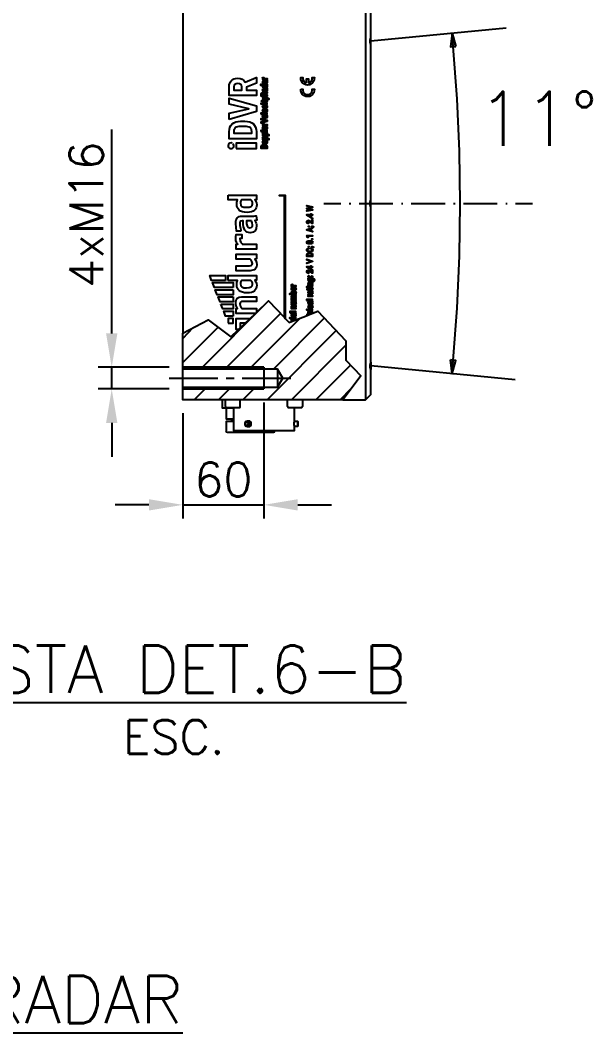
# Model space of a CAD drawing. Header units: millimetres. Extents: x 0 to 8410, y 0 to 5940.
# Drawn here: x 5640 to 6062, y 3957 to 4704 of the extents above; entities that cross this region are included whole.
import ezdxf
from ezdxf.enums import TextEntityAlignment as Align

# ---------------------------------------------------------------- set-up
doc = ezdxf.new("R2010")
doc.units = ezdxf.units.MM
doc.header["$LTSCALE"] = 5
doc.header["$PDMODE"] = 35
doc.header["$PDSIZE"] = 10
for name, color, linetype in [('DP_TUBOS', 7, 'Continuous'), ('EL2', 7, 'Continuous'), ('EL3', 3, 'Continuous'), ('ER140', 4, 'Continuous'), ('ER80', 3, 'Continuous'), ('GSB', 7, 'Continuous')]:
    doc.layers.add(name, color=color, linetype=linetype)
doc.styles.add('R100', font='simplex.shx', dxfattribs={"height": 2.5})
doc.styles.add('R140', font='simplex.shx', dxfattribs={"height": 3.5})
doc.styles.add('R80', font='simplex.shx', dxfattribs={"height": 2})
doc.styles.add('ROMANS', font='ROMANS.SHX')
doc.dimstyles.new('SEG-S-01', dxfattribs={"dimscale": 10, "dimtxt": 2.5, "dimasz": 2.5, "dimexe": 1, "dimexo": 1, "dimtad": 1, "dimdec": 0, "dimtxsty": 'ROMANS', "dimcen": 2.5, "dimclrd": 7, "dimclre": 7, "dimclrt": 3, "dimadec": 0, "dimazin": 0, "dimtfac": 1, "dimtdec": 0, "dimtmove": 0, "dimatfit": 3, "dimfxl": 1.25, "dimarcsym": 0})

# ---------------------------------------------------------------- blocks, each defined once
blk = doc.blocks.new('*D85')
at = {"layer": 'Defpoints', "color": 0, "transparency": 16777216}
for p in [(5820.12, 4432.04), (5760.19, 4424.08), (5820.12, 4346.46)]:
    blk.add_point(p, dxfattribs=at)
at = {"layer": 'DP_TUBOS', "color": 7, "lineweight": -2, "transparency": 16777216}
for p, q in [((5820.12, 4422.04), (5820.12, 4336.46)), ((5760.19, 4414.08), (5760.19, 4336.46)), ((5735.19, 4346.46), (5710.19, 4346.46)), ((5760.19, 4346.46), (5820.12, 4346.46)), ((5845.12, 4346.46), (5870.12, 4346.46))]:
    blk.add_line(p, q, dxfattribs=at)
at = {"layer": 'DP_TUBOS', "color": 7, "transparency": 16777216}
for points in [[(5735.19, 4350.63), (5735.19, 4342.29), (5760.19, 4346.46)], [(5845.12, 4350.63), (5845.12, 4342.29), (5820.12, 4346.46)]]:
    blk.add_solid(points, dxfattribs=at)
at = {"layer": 'DP_TUBOS', "color": 3, "transparency": 16777216, "insert": (5790.16, 4365.21), "char_height": 25, "attachment_point": 5, "style": 'ROMANS'}
blk.add_mtext('60', dxfattribs=at)
blk = doc.blocks.new('*D90')
at = {"layer": 'Defpoints', "color": 0, "transparency": 16777216}
for p in [(5707.72, 4448.04), (5760.19, 4448.04), (5760.19, 4432.04)]:
    blk.add_point(p, dxfattribs=at)
at = {"layer": 'DP_TUBOS', "color": 7, "lineweight": -2, "transparency": 16777216}
for p, q in [((5707.72, 4473.04), (5707.72, 4623.63)), ((5750.19, 4448.04), (5697.72, 4448.04)), ((5707.72, 4432.04), (5707.72, 4448.04)), ((5750.19, 4432.04), (5697.72, 4432.04)), ((5707.72, 4407.04), (5707.72, 4382.04))]:
    blk.add_line(p, q, dxfattribs=at)
at = {"layer": 'DP_TUBOS', "color": 7, "transparency": 16777216}
for points in [[(5703.55, 4473.04), (5711.89, 4473.04), (5707.72, 4448.04)], [(5703.55, 4407.04), (5711.89, 4407.04), (5707.72, 4432.04)]]:
    blk.add_solid(points, dxfattribs=at)
at = {"layer": 'DP_TUBOS', "color": 3, "transparency": 16777216, "insert": (5688.97, 4560.83), "char_height": 25, "attachment_point": 5, "rotation": 90, "style": 'ROMANS'}
blk.add_mtext('4xM16', dxfattribs=at)
blk = doc.blocks.new('CORTE')
at = {"layer": 'GSB', "color": 4, "style": 'R140'}
blk.add_attdef('%%UCORTE', text='', height=3.5, dxfattribs=at).set_placement((-0.253, 2.38), align=Align.MIDDLE_CENTER)
at = {"layer": 'GSB', "color": 3, "style": 'R100'}
blk.add_attdef('ESC.', text='', height=2.5, dxfattribs=at).set_placement((-0.253, -2.62), align=Align.MIDDLE_CENTER)

msp = doc.modelspace()

# ---------------------------------------------------------------- linework, layer by layer
at = {"layer": 'EL2'}
for points in [[(6005.61, 4438.81), (5899.02, 4449.05), (5899.02, 4689.05), (5999, 4698.7)], [(5959.05, 4443.3), (5959.98, 4453.2), (5962.77, 4491.8), (5964.55, 4530.41), (5965.05, 4569.09), (5964.55, 4607.69), (5962.77, 4646.3), (5959.98, 4684.9), (5959.05, 4694.8)], [(5835.28, 4484.78), (5835.28, 4574.76), (5831.64, 4574.76), (5831.64, 4575.27), (5835.87, 4575.27), (5835.87, 4484.18)], [(5864.49, 4569.09), (5876.93, 4569.09)], [(5883.19, 4569.09), (5884.21, 4569.09)], [(5890.47, 4569.09), (5915.45, 4569.09)], [(5899.11, 4566.38), (5898.68, 4568.16), (5898.68, 4569.94), (5899.11, 4571.72)], [(5921.71, 4569.09), (5922.73, 4569.09)], [(5928.99, 4569.09), (5953.96, 4569.09)], [(5960.15, 4569.09), (5961.25, 4569.09)], [(5967.43, 4569.09), (5992.4, 4569.09)], [(5998.66, 4569.09), (5999.68, 4569.09)], [(6005.94, 4569.09), (6018.39, 4569.09)], [(5813.86, 4487.82), (5799.55, 4487.82), (5799.55, 4491.38), (5800.57, 4491.46), (5799.64, 4493.5), (5799.3, 4495.44), (5799.38, 4496.54), (5799.55, 4497.47), (5799.98, 4498.32), (5800.48, 4499), (5801.92, 4499.93), (5803.78, 4500.18), (5814.54, 4500.18), (5814.54, 4496.54), (5804.46, 4496.54), (5803.53, 4496.54), (5802.94, 4496.2), (5802.51, 4495.7), (5802.35, 4494.85), (5802.51, 4493.92), (5802.94, 4492.99), (5803.36, 4492.06), (5803.78, 4491.46), (5814.54, 4491.46), (5814.54, 4488.5)], [(5852.12, 4486.38), (5852.12, 4487.23), (5852.89, 4487.23), (5852.89, 4487.65), (5853.56, 4487.65), (5853.56, 4487.23), (5854.24, 4487.23)], [(5801.42, 4476.06), (5799.55, 4476.06), (5799.55, 4484.1), (5809.96, 4484.1)], [(5806.16, 4480.54), (5802.51, 4480.54), (5802.51, 4477.07)], [(5840.53, 4481.98), (5840.53, 4482.74), (5840.86, 4482.74), (5840.61, 4483), (5840.44, 4483.34), (5840.44, 4483.42), (5840.53, 4483.51), (5841.37, 4483.51), (5841.29, 4483.34), (5841.29, 4483.25), (5841.37, 4482.91), (5841.63, 4482.74), (5842.56, 4482.74)]]:
    msp.add_lwpolyline(points, dxfattribs=at)
for points in [[(5961.92, 4685.07), (5959.05, 4694.8), (5957.94, 4684.64)], [(5961.92, 4685.07), (5959.05, 4694.8), (5957.94, 4684.64)], [(5961.92, 4685.07), (5959.05, 4694.8)], [(5814.37, 4662.21), (5814.54, 4662.21), (5814.54, 4657.81), (5807.17, 4654.85), (5807.17, 4652.81), (5814.54, 4652.81), (5814.54, 4648.75), (5794.47, 4648.75), (5794.47, 4655.27), (5794.56, 4656.62), (5794.9, 4657.89), (5795.4, 4659), (5796.08, 4659.93), (5796.93, 4660.6), (5797.94, 4661.11), (5799.13, 4661.45), (5800.57, 4661.62), (5802.51, 4661.37), (5804.04, 4660.77), (5805.22, 4659.93), (5806.16, 4658.66)], [(5819.28, 4661.37), (5819.62, 4661.37), (5819.28, 4661.62), (5819.19, 4661.87), (5819.19, 4662.04), (5819.28, 4662.13), (5820.04, 4662.13), (5820.04, 4661.96), (5820.04, 4661.87), (5820.12, 4661.53), (5820.38, 4661.37), (5822.49, 4661.37), (5822.49, 4660.52), (5819.28, 4660.52)], [(5821.99, 4657.64), (5821.56, 4657.56), (5821.14, 4657.64), (5820.8, 4657.89), (5820.55, 4658.32), (5820.55, 4658.83), (5820.55, 4659.08), (5820.29, 4659.08), (5819.96, 4659), (5819.87, 4658.74), (5819.96, 4658.57), (5820.21, 4658.49), (5820.21, 4657.64), (5819.87, 4657.73), (5819.53, 4657.98), (5819.28, 4658.32), (5819.19, 4658.83), (5819.28, 4659.25), (5819.45, 4659.59), (5819.79, 4659.84), (5820.29, 4659.93), (5821.9, 4659.93), (5822.16, 4659.93), (5822.32, 4660.01), (5822.41, 4660.09), (5822.49, 4660.09), (5822.49, 4659.25), (5822.32, 4659.17), (5822.24, 4659.17), (5822.41, 4658.91), (5822.58, 4658.49), (5822.49, 4658.15), (5822.24, 4657.81)], [(5821.65, 4659.08), (5821.05, 4659.08), (5821.05, 4658.91), (5821.05, 4658.66), (5821.14, 4658.49), (5821.31, 4658.49), (5821.56, 4658.4), (5821.82, 4658.49), (5821.9, 4658.74), (5821.82, 4658.91)], [(5851.62, 4658.06), (5851.62, 4661.03), (5853.14, 4661.03), (5853.14, 4658.06), (5854.32, 4658.66), (5855.26, 4659.5), (5855.76, 4660.69), (5855.85, 4662.04), (5857.37, 4662.04), (5857.29, 4660.6), (5856.87, 4659.33), (5856.1, 4658.15), (5855, 4657.3), (5853.73, 4656.71), (5852.38, 4656.54), (5851.02, 4656.71), (5849.67, 4657.3), (5848.65, 4658.15), (5847.89, 4659.33), (5847.38, 4660.6), (5847.38, 4662.04), (5848.91, 4662.04), (5848.91, 4660.69), (5849.5, 4659.5), (5850.34, 4658.66)], [(5797.86, 4655.27), (5797.86, 4652.81), (5803.87, 4652.81), (5803.87, 4655.1), (5803.62, 4656.2), (5803.02, 4656.96), (5802.09, 4657.39), (5800.91, 4657.56), (5799.64, 4657.39), (5798.71, 4656.96), (5798.11, 4656.29)], [(5822.49, 4656.29), (5822.16, 4656.2), (5822.41, 4655.95), (5822.58, 4655.61), (5822.41, 4655.1), (5822.16, 4654.76), (5821.65, 4654.59), (5820.97, 4654.51), (5820.8, 4654.51), (5820.12, 4654.59), (5819.62, 4654.76), (5819.28, 4655.19), (5819.19, 4655.61), (5819.28, 4655.95), (5819.53, 4656.2), (5817.92, 4656.2), (5817.92, 4657.05), (5822.49, 4657.05)], [(5822.49, 4651.38), (5822.49, 4650.44), (5820.88, 4649.77), (5820.88, 4649.34), (5822.49, 4649.34), (5822.49, 4648.41), (5818.18, 4648.41), (5818.18, 4649.85), (5818.26, 4650.44), (5818.52, 4650.87), (5818.85, 4651.12), (5819.45, 4651.21), (5819.87, 4651.21), (5820.21, 4651.04), (5820.46, 4650.87), (5820.63, 4650.61), (5822.41, 4651.38)], [(5822.24, 4651.97), (5821.99, 4651.72), (5821.56, 4651.72), (5821.14, 4651.8), (5820.8, 4651.97), (5820.55, 4652.39), (5820.55, 4652.98), (5820.55, 4653.15), (5820.29, 4653.15), (5819.96, 4653.15), (5819.87, 4652.9), (5819.96, 4652.64), (5820.21, 4652.64), (5820.21, 4651.72), (5819.87, 4651.88), (5819.53, 4652.05), (5819.28, 4652.39), (5819.19, 4652.9), (5819.28, 4653.41), (5819.45, 4653.75), (5819.79, 4654), (5820.29, 4654.08), (5821.9, 4654.08), (5822.16, 4654.08), (5822.32, 4654.08), (5822.41, 4654.17), (5822.49, 4654.17), (5822.49, 4653.32), (5822.32, 4653.32), (5822.24, 4653.24), (5822.41, 4652.98), (5822.58, 4652.64), (5822.49, 4652.22)], [(5820.8, 4655.36), (5820.97, 4655.36), (5821.39, 4655.44), (5821.65, 4655.44), (5821.82, 4655.61), (5821.82, 4655.86), (5821.82, 4656.03), (5821.65, 4656.2), (5820.12, 4656.2), (5819.96, 4656.03), (5819.87, 4655.86), (5819.96, 4655.61), (5820.12, 4655.44), (5820.38, 4655.44)], [(5821.82, 4653.07), (5821.65, 4653.15), (5821.05, 4653.15), (5821.05, 4652.98), (5821.05, 4652.81), (5821.14, 4652.64), (5821.31, 4652.56), (5821.56, 4652.56), (5821.82, 4652.64), (5821.9, 4652.81)], [(5847.38, 4653.49), (5848.91, 4653.49), (5848.91, 4652.47), (5849.16, 4651.55), (5849.67, 4650.7), (5850.43, 4650.02), (5851.36, 4649.6), (5852.38, 4649.51), (5853.31, 4649.6), (5854.24, 4650.02), (5855, 4650.7), (5855.51, 4651.55), (5855.85, 4652.47), (5855.85, 4653.49), (5857.37, 4653.49), (5857.29, 4652.14), (5856.87, 4650.78), (5856.1, 4649.6), (5855, 4648.75), (5853.73, 4648.16), (5852.38, 4647.99), (5851.02, 4648.16), (5849.67, 4648.75), (5848.65, 4649.6), (5847.89, 4650.78), (5847.38, 4652.14)], [(5794.47, 4631.14), (5794.47, 4635.63), (5809.04, 4639.02), (5794.47, 4642.32), (5794.47, 4646.89), (5814.54, 4641.13), (5814.54, 4636.9)], [(5819.87, 4643.93), (5819.87, 4643.59), (5819.28, 4643.59), (5819.28, 4643.93), (5818.52, 4643.93), (5818.43, 4644.77), (5819.28, 4644.77), (5819.28, 4645.28), (5819.87, 4645.28), (5819.87, 4644.77), (5821.48, 4644.77), (5821.65, 4644.86), (5821.73, 4644.86), (5821.82, 4644.94), (5821.82, 4645.03), (5821.82, 4645.19), (5821.82, 4645.28), (5822.49, 4645.28), (5822.49, 4645.03), (5822.58, 4644.77), (5822.49, 4644.44), (5822.32, 4644.18), (5821.99, 4644.01), (5821.56, 4643.93)], [(5819.02, 4650.28), (5818.94, 4650.11), (5818.85, 4649.85), (5818.85, 4649.34), (5820.21, 4649.34), (5820.21, 4649.85), (5819.96, 4650.19), (5819.53, 4650.36), (5819.28, 4650.28)], [(5823, 4646.13), (5822.92, 4646.21), (5822.75, 4646.3), (5822.49, 4646.38), (5819.28, 4645.45), (5819.28, 4646.3), (5821.05, 4646.72), (5819.28, 4647.14), (5819.28, 4648.08), (5822.92, 4646.97), (5823.26, 4646.89), (5823.51, 4646.72), (5823.68, 4646.47), (5823.76, 4646.04), (5823.76, 4645.87), (5823.76, 4645.79), (5823.68, 4645.79), (5823.09, 4645.79), (5823.09, 4645.87), (5823, 4646.04)], [(5818.6, 4643.16), (5818.77, 4643.08), (5818.85, 4642.91), (5818.85, 4642.74), (5818.85, 4642.57), (5818.77, 4642.4), (5818.6, 4642.32), (5818.43, 4642.32), (5818.26, 4642.32), (5818.09, 4642.4), (5818.01, 4642.57), (5818.01, 4642.74), (5818.01, 4642.91), (5818.09, 4643.08), (5818.26, 4643.16), (5818.43, 4643.25)], [(5819.28, 4641.13), (5819.53, 4641.47), (5819.96, 4641.72), (5820.46, 4641.81), (5820.46, 4641.05), (5820.04, 4640.88), (5819.87, 4640.63), (5819.96, 4640.46), (5820.12, 4640.29), (5820.38, 4640.2), (5820.72, 4640.2), (5820.97, 4640.2), (5821.39, 4640.2), (5821.65, 4640.29), (5821.82, 4640.46), (5821.82, 4640.63), (5821.73, 4640.88), (5821.39, 4641.05), (5821.39, 4641.81), (5821.82, 4641.72), (5822.24, 4641.47), (5822.49, 4641.13), (5822.58, 4640.63), (5822.41, 4640.12), (5822.16, 4639.69), (5821.65, 4639.44), (5820.97, 4639.36), (5820.72, 4639.36), (5820.12, 4639.44), (5819.62, 4639.69), (5819.28, 4640.12), (5819.19, 4640.63)], [(5821.65, 4638.85), (5822.16, 4638.59), (5822.41, 4638.17), (5822.58, 4637.66), (5822.41, 4637.15), (5822.16, 4636.73), (5821.65, 4636.48), (5820.97, 4636.39), (5820.8, 4636.39), (5820.12, 4636.48), (5819.62, 4636.73), (5819.28, 4637.15), (5819.19, 4637.66), (5819.28, 4638.17), (5819.62, 4638.59), (5820.12, 4638.85), (5820.8, 4638.93), (5820.97, 4638.93)], [(5819.28, 4642.32), (5822.49, 4642.32), (5822.49, 4643.16), (5819.28, 4643.16)], [(5820.8, 4637.15), (5820.97, 4637.15), (5821.65, 4637.32), (5821.82, 4637.66), (5821.65, 4638), (5820.97, 4638.08), (5820.8, 4638.08), (5820.12, 4638), (5819.87, 4637.66), (5820.12, 4637.32)], [(5813.94, 4625.3), (5814.37, 4623.78), (5814.54, 4622.09), (5814.54, 4616.84), (5794.47, 4616.84), (5794.47, 4622.17), (5794.64, 4623.78), (5795.07, 4625.3), (5795.74, 4626.57), (5796.67, 4627.76), (5797.94, 4628.6), (5799.38, 4629.28), (5801.08, 4629.7), (5802.94, 4629.87), (5806.07, 4629.87), (5808.02, 4629.7), (5809.63, 4629.28), (5811.15, 4628.69), (5812.34, 4627.76), (5813.27, 4626.57)], [(5817.92, 4634.95), (5822.49, 4634.95), (5822.49, 4635.8), (5817.92, 4635.8)], [(5822.49, 4629.62), (5818.18, 4628.35), (5818.18, 4629.37), (5821.31, 4630.04), (5818.18, 4630.81), (5818.18, 4631.74), (5822.49, 4630.55)], [(5822.24, 4634.28), (5822.41, 4634.02), (5822.49, 4633.68), (5822.58, 4633.34), (5822.41, 4632.75), (5822.16, 4632.24), (5821.65, 4631.99), (5821.05, 4631.9), (5820.8, 4631.9), (5820.12, 4631.99), (5819.62, 4632.24), (5819.28, 4632.67), (5819.19, 4633.18), (5819.28, 4633.77), (5819.62, 4634.11), (5820.12, 4634.36), (5820.8, 4634.44), (5821.14, 4634.44), (5821.14, 4632.75), (5821.48, 4632.84), (5821.65, 4632.92), (5821.82, 4633.09), (5821.82, 4633.34), (5821.73, 4633.77), (5821.56, 4634.11), (5822.07, 4634.36)], [(5820.46, 4633.6), (5820.04, 4633.51), (5819.87, 4633.18), (5820.04, 4632.92), (5820.55, 4632.75), (5820.55, 4633.6)], [(5806.07, 4625.81), (5802.94, 4625.81), (5801.67, 4625.81), (5800.57, 4625.64), (5799.72, 4625.39), (5799.04, 4625.05), (5798.54, 4624.54), (5798.11, 4623.86), (5797.94, 4623.1), (5797.86, 4622.17), (5797.86, 4620.9), (5811.15, 4620.9), (5811.15, 4622.09), (5811.07, 4623.1), (5810.9, 4623.86), (5810.56, 4624.54), (5809.96, 4625.05), (5809.29, 4625.39), (5808.36, 4625.64), (5807.34, 4625.81)], [(5817.92, 4622.17), (5822.49, 4622.17), (5822.49, 4623.02), (5817.92, 4623.02)], [(5819.62, 4627.42), (5819.28, 4627.67), (5819.19, 4627.93), (5819.19, 4628.1), (5819.28, 4628.18), (5820.04, 4628.18), (5820.04, 4628.01), (5820.04, 4627.93), (5820.12, 4627.59), (5820.38, 4627.42), (5822.49, 4627.42), (5822.49, 4626.57), (5819.28, 4626.57), (5819.28, 4627.42)], [(5822.41, 4625.64), (5822.49, 4625.39), (5822.58, 4624.96), (5822.41, 4624.46), (5822.16, 4623.95), (5821.65, 4623.7), (5821.05, 4623.61), (5820.8, 4623.61), (5820.12, 4623.7), (5819.62, 4623.95), (5819.28, 4624.37), (5819.19, 4624.88), (5819.28, 4625.39), (5819.62, 4625.81), (5820.12, 4626.06), (5820.8, 4626.15), (5821.14, 4626.15), (5821.14, 4624.46), (5821.48, 4624.46), (5821.65, 4624.62), (5821.82, 4624.79), (5821.82, 4625.05), (5821.73, 4625.39), (5821.56, 4625.73), (5822.07, 4626.06), (5822.24, 4625.9)], [(5819.53, 4619.97), (5819.28, 4620.22), (5819.19, 4620.65), (5819.28, 4621.07), (5819.62, 4621.41), (5820.04, 4621.58), (5820.8, 4621.66), (5820.97, 4621.66), (5821.65, 4621.58), (5822.16, 4621.41), (5822.41, 4621.07), (5822.58, 4620.65), (5822.49, 4620.22), (5822.24, 4619.97), (5823.68, 4619.97), (5823.68, 4619.12), (5819.28, 4619.12), (5819.28, 4619.97)], [(5820.55, 4624.46), (5820.55, 4625.3), (5820.46, 4625.3), (5820.04, 4625.22), (5819.87, 4624.88), (5820.04, 4624.62)], [(5819.28, 4616.92), (5819.53, 4616.92), (5819.28, 4617.17), (5819.19, 4617.6), (5819.28, 4618.02), (5819.62, 4618.36), (5820.04, 4618.53), (5820.8, 4618.61), (5820.97, 4618.61), (5821.65, 4618.53), (5822.16, 4618.36), (5822.41, 4618.02), (5822.58, 4617.6), (5822.49, 4617.17), (5822.24, 4616.92), (5823.68, 4616.92), (5823.68, 4616.16), (5819.28, 4616.16)], [(5822.16, 4615.23), (5822.41, 4614.81), (5822.58, 4614.3), (5822.41, 4613.79), (5822.16, 4613.36), (5821.65, 4613.11), (5820.97, 4612.94), (5820.8, 4612.94), (5820.12, 4613.11), (5819.62, 4613.36), (5819.28, 4613.79), (5819.19, 4614.3), (5819.28, 4614.81), (5819.62, 4615.23), (5820.12, 4615.48), (5820.8, 4615.57), (5820.97, 4615.57), (5821.65, 4615.48)], [(5820.12, 4619.97), (5821.65, 4619.97), (5821.82, 4620.14), (5821.82, 4620.39), (5821.65, 4620.73), (5820.97, 4620.82), (5820.8, 4620.82), (5820.38, 4620.73), (5820.12, 4620.73), (5819.96, 4620.56), (5819.87, 4620.39), (5819.96, 4620.14)], [(5821.65, 4616.92), (5821.82, 4617.09), (5821.82, 4617.34), (5821.65, 4617.68), (5820.97, 4617.77), (5820.8, 4617.77), (5820.38, 4617.77), (5820.12, 4617.68), (5819.96, 4617.6), (5819.87, 4617.34), (5819.96, 4617.09), (5820.12, 4616.92)], [(5820.97, 4614.81), (5820.8, 4614.81), (5820.12, 4614.64), (5819.87, 4614.3), (5820.12, 4613.96), (5820.8, 4613.87), (5820.97, 4613.87), (5821.65, 4613.96), (5821.82, 4614.3), (5821.65, 4614.64)], [(5799.64, 4609.73), (5814.54, 4609.73), (5814.54, 4613.62), (5799.64, 4613.62)], [(5822.32, 4611.5), (5822.49, 4610.83), (5822.49, 4609.73), (5818.18, 4609.73), (5818.18, 4610.83), (5818.26, 4611.5), (5818.6, 4612.01), (5819.19, 4612.44), (5819.96, 4612.52), (5820.63, 4612.52), (5821.39, 4612.44), (5821.99, 4612.01)], [(5820.63, 4611.67), (5819.96, 4611.67), (5819.45, 4611.59), (5819.11, 4611.5), (5818.94, 4611.25), (5818.85, 4610.83), (5818.85, 4610.57), (5821.73, 4610.57), (5821.73, 4610.83), (5821.73, 4611.25), (5821.48, 4611.5), (5821.14, 4611.59)], [(5793.8, 4575.27), (5814.54, 4575.27), (5814.54, 4571.72), (5813.44, 4571.72), (5813.69, 4571.46), (5814.11, 4570.62), (5814.62, 4569.43), (5814.79, 4567.99), (5814.71, 4566.89), (5814.37, 4565.88), (5813.86, 4564.94), (5813.1, 4564.1), (5812.08, 4563.42), (5810.9, 4562.91), (5809.46, 4562.57), (5807.76, 4562.49), (5805.82, 4562.57), (5804.21, 4562.91), (5802.85, 4563.42), (5801.84, 4564.18), (5800.99, 4565.11), (5800.48, 4566.13), (5800.14, 4567.31), (5800.06, 4568.58), (5800.14, 4570.11), (5800.65, 4571.72), (5793.8, 4571.72)], [(5810.47, 4571.72), (5803.53, 4571.72), (5803.36, 4571.55), (5803.11, 4571.04), (5802.85, 4570.19), (5802.77, 4569.18), (5803.02, 4567.74), (5803.87, 4566.81), (5805.31, 4566.38), (5807.26, 4566.21), (5809.29, 4566.38), (5810.64, 4566.89), (5811.49, 4567.65), (5811.74, 4568.67), (5811.57, 4570.02), (5811.15, 4570.95), (5810.64, 4571.55)], [(5851.78, 4566.98), (5851.78, 4567.48), (5856.1, 4566.64), (5856.1, 4566.13), (5852.97, 4565.37), (5852.72, 4565.37), (5852.97, 4565.28), (5856.1, 4564.52), (5856.1, 4564.1), (5851.78, 4563.25), (5851.78, 4563.76), (5854.75, 4564.27), (5855.26, 4564.35), (5854.83, 4564.44), (5851.78, 4565.11), (5851.78, 4565.62), (5854.83, 4566.3), (5855.26, 4566.38), (5854.75, 4566.38)], [(5803.19, 4548.69), (5799.98, 4548.69), (5799.98, 4548.86), (5799.89, 4549.28), (5799.64, 4550.72), (5799.3, 4554.7), (5799.38, 4555.97), (5799.55, 4556.99), (5799.89, 4557.83), (5800.4, 4558.51), (5801.08, 4559.02), (5801.92, 4559.44), (5802.94, 4559.69), (5804.21, 4559.78), (5811.57, 4559.78), (5812.68, 4559.78), (5813.6, 4559.95), (5814.28, 4560.03), (5814.45, 4560.03), (5814.79, 4556.73), (5814.62, 4556.73), (5814.28, 4556.65), (5813.35, 4556.48), (5814.37, 4554.45), (5814.62, 4553.43), (5814.71, 4552.67), (5814.45, 4550.55), (5813.6, 4548.94), (5813.01, 4548.27), (5812.17, 4547.84), (5811.15, 4547.51), (5809.96, 4547.42), (5808.78, 4547.51), (5807.68, 4547.93), (5806.83, 4548.52), (5806.07, 4549.45), (5805.48, 4550.55), (5805.06, 4551.91), (5804.8, 4553.52), (5804.72, 4555.38), (5804.72, 4556.14), (5803.95, 4556.14), (5803.11, 4556.05), (5802.6, 4555.8), (5802.43, 4555.38), (5802.35, 4554.96), (5802.26, 4554.28), (5802.43, 4552.67), (5802.77, 4550.89), (5803.02, 4549.37), (5803.19, 4548.86)], [(5810.98, 4556.14), (5807.17, 4556.14), (5807.17, 4555.72), (5807.34, 4553.94), (5807.76, 4552.5), (5808.53, 4551.49), (5809.04, 4551.23), (5809.63, 4551.06), (5810.64, 4551.32), (5811.32, 4551.74), (5811.66, 4552.5), (5811.74, 4553.26), (5811.49, 4554.79)], [(5855.09, 4560.96), (5856.1, 4560.96), (5856.1, 4560.46), (5855.09, 4560.46), (5855.09, 4558.76), (5854.83, 4558.76), (5851.78, 4560.37), (5851.78, 4560.96), (5854.66, 4560.96), (5854.66, 4561.39), (5855.09, 4561.39)], [(5853.82, 4555.8), (5853.48, 4555.97), (5853.23, 4556.05), (5852.97, 4556.05), (5852.72, 4556.05), (5852.46, 4555.97), (5852.29, 4555.8), (5852.21, 4555.55), (5852.29, 4555.21), (5852.46, 4555.04), (5852.72, 4554.87), (5853.06, 4554.79), (5853.06, 4554.28), (5852.55, 4554.36), (5852.12, 4554.62), (5851.87, 4554.96), (5851.78, 4555.55), (5851.87, 4555.97), (5852.04, 4556.31), (5852.46, 4556.56), (5852.89, 4556.65), (5853.31, 4556.56), (5853.65, 4556.48), (5854.07, 4556.22), (5854.41, 4555.97), (5855.68, 4555.04), (5855.68, 4556.73), (5856.1, 4556.73), (5856.1, 4554.36), (5855.76, 4554.36), (5854.16, 4555.55)], [(5854.66, 4559.36), (5854.66, 4560.46), (5852.63, 4560.46), (5852.72, 4560.37)], [(5856.19, 4557.83), (5856.1, 4557.58), (5855.85, 4557.41), (5855.6, 4557.58), (5855.51, 4557.83), (5855.6, 4558.09), (5855.85, 4558.09), (5856.1, 4558.09)], [(5855, 4550.38), (5855, 4548.94), (5856.1, 4548.6), (5856.1, 4548.01), (5851.78, 4549.45), (5851.78, 4549.88), (5856.1, 4551.32), (5856.1, 4550.72)], [(5854.49, 4549.11), (5854.49, 4550.21), (5852.55, 4549.62)], [(5853.56, 4552.08), (5853.48, 4551.82), (5853.23, 4551.74), (5852.97, 4551.82), (5852.89, 4552.08), (5852.97, 4552.33), (5853.23, 4552.41), (5853.48, 4552.33)], [(5856.78, 4552.08), (5856.95, 4551.82), (5856.78, 4551.57), (5856.36, 4551.74), (5855.93, 4551.82), (5855.51, 4551.82), (5855.51, 4552.33), (5855.93, 4552.33), (5856.19, 4552.33), (5856.53, 4552.24)], [(5804.04, 4539.04), (5814.54, 4539.04), (5814.54, 4535.4), (5799.55, 4535.4), (5799.55, 4538.95), (5800.74, 4539.04), (5800.31, 4539.55), (5799.89, 4540.56), (5799.47, 4541.75), (5799.3, 4543.19), (5799.38, 4544.71), (5799.55, 4546.15), (5799.55, 4546.23), (5803.7, 4546.23), (5803.7, 4543.19), (5802.26, 4543.19), (5802.26, 4542.85), (5802.51, 4541.49), (5803.11, 4540.31), (5803.7, 4539.46)], [(5852.46, 4544.88), (5852.89, 4544.03), (5852.38, 4544.03), (5851.78, 4545.39), (5856.1, 4545.39), (5856.1, 4544.88)], [(5856.19, 4540.39), (5856.1, 4539.97), (5855.76, 4539.55), (5855.17, 4539.29), (5854.32, 4539.29), (5853.65, 4539.29), (5852.72, 4539.29), (5852.12, 4539.55), (5851.87, 4539.97), (5851.78, 4540.39), (5851.87, 4540.9), (5852.12, 4541.24), (5852.72, 4541.49), (5853.65, 4541.58), (5854.32, 4541.58), (5855.17, 4541.49), (5855.76, 4541.24), (5856.1, 4540.9)], [(5854.41, 4541.07), (5853.56, 4541.07), (5852.89, 4540.99), (5852.55, 4540.9), (5852.29, 4540.73), (5852.21, 4540.39), (5852.29, 4540.14), (5852.55, 4539.97), (5852.89, 4539.8), (5853.56, 4539.8), (5854.41, 4539.8), (5855, 4539.8), (5855.42, 4539.97), (5855.68, 4540.14), (5855.76, 4540.39), (5855.68, 4540.73), (5855.42, 4540.9), (5855, 4540.99)], [(5856.1, 4542.43), (5855.85, 4542.34), (5855.6, 4542.43), (5855.51, 4542.68), (5855.6, 4542.93), (5855.85, 4543.02), (5856.1, 4542.93), (5856.19, 4542.68)], [(5814.79, 4523.97), (5814.54, 4522.02), (5814.11, 4521.26), (5813.6, 4520.58), (5812.84, 4520.08), (5812, 4519.74), (5811.07, 4519.49), (5809.88, 4519.4), (5799.55, 4519.4), (5799.55, 4523.04), (5809.54, 4523.04), (5810.47, 4523.13), (5811.07, 4523.38), (5811.49, 4523.97), (5811.57, 4524.65), (5811.32, 4526.09), (5810.81, 4527.1), (5810.3, 4527.78), (5810.05, 4528.03), (5799.55, 4528.03), (5799.55, 4531.67), (5814.54, 4531.67), (5814.54, 4528.12), (5813.35, 4528.03), (5813.6, 4527.78), (5814.11, 4526.85), (5814.62, 4525.58)], [(5855.68, 4535.06), (5855.51, 4535.31), (5855.17, 4535.4), (5854.75, 4535.48), (5854.75, 4535.99), (5855.34, 4535.91), (5855.85, 4535.65), (5856.1, 4535.23), (5856.19, 4534.64), (5856.1, 4534.05), (5855.68, 4533.62), (5855.09, 4533.37), (5854.41, 4533.2), (5853.56, 4533.2), (5852.8, 4533.37), (5852.21, 4533.62), (5851.87, 4534.05), (5851.78, 4534.72), (5851.87, 4535.23), (5852.12, 4535.65), (5852.55, 4535.91), (5853.23, 4535.99), (5853.23, 4535.48), (5852.8, 4535.4), (5852.46, 4535.31), (5852.29, 4535.06), (5852.21, 4534.72), (5852.29, 4534.3), (5852.55, 4533.96), (5853.06, 4533.88), (5853.56, 4533.79), (5854.41, 4533.79), (5854.92, 4533.79), (5855.34, 4533.96), (5855.6, 4534.21), (5855.76, 4534.64)], [(5852.8, 4532.35), (5853.65, 4532.52), (5854.32, 4532.52), (5855.09, 4532.35), (5855.68, 4532.01), (5856.02, 4531.51), (5856.1, 4530.83), (5856.1, 4529.9), (5851.78, 4529.9), (5851.78, 4530.91), (5851.95, 4531.51), (5852.29, 4532.01)], [(5854.32, 4531.93), (5853.56, 4531.93), (5852.97, 4531.84), (5852.63, 4531.67), (5852.38, 4531.34), (5852.29, 4530.91), (5852.29, 4530.41), (5855.68, 4530.41), (5855.68, 4530.83), (5855.6, 4531.34), (5855.34, 4531.67), (5854.92, 4531.84)], [(5853.48, 4536.75), (5853.23, 4536.67), (5852.97, 4536.75), (5852.89, 4537.01), (5852.97, 4537.26), (5853.23, 4537.35), (5853.48, 4537.26), (5853.56, 4537.01)], [(5856.53, 4537.09), (5856.78, 4536.92), (5856.95, 4536.75), (5856.78, 4536.42), (5856.36, 4536.67), (5855.93, 4536.75), (5855.51, 4536.75), (5855.51, 4537.26), (5855.93, 4537.26), (5856.19, 4537.18)], [(5851.78, 4527.27), (5851.78, 4527.86), (5856.1, 4526.51), (5856.1, 4526.09), (5851.78, 4524.73), (5851.78, 4525.33), (5855.26, 4526.34)], [(5856.1, 4522.53), (5856.1, 4522.02), (5855.09, 4522.02), (5855.09, 4520.41), (5854.83, 4520.41), (5851.78, 4522.02), (5851.78, 4522.53), (5854.66, 4522.53), (5854.66, 4523.04), (5855.09, 4523.04), (5855.09, 4522.53)], [(5853.48, 4519.15), (5853.23, 4519.32), (5852.97, 4519.32), (5852.72, 4519.23), (5852.46, 4519.15), (5852.29, 4518.98), (5852.21, 4518.72), (5852.29, 4518.38), (5852.46, 4518.21), (5852.72, 4518.05), (5853.06, 4518.05), (5853.06, 4517.45), (5852.55, 4517.62), (5852.12, 4517.79), (5851.87, 4518.13), (5851.78, 4518.72), (5851.87, 4519.15), (5852.04, 4519.57), (5852.46, 4519.74), (5852.89, 4519.82), (5853.31, 4519.74), (5853.65, 4519.66), (5854.07, 4519.4), (5854.41, 4519.15), (5855.68, 4518.21), (5855.68, 4519.99), (5856.1, 4519.99), (5856.1, 4517.54), (5855.76, 4517.54), (5854.16, 4518.72), (5853.82, 4519.06)], [(5852.63, 4522.02), (5852.72, 4522.02), (5854.66, 4520.92), (5854.66, 4522.02)], [(5791.68, 4512.2), (5781.52, 4512.2), (5780.17, 4515.84), (5791.68, 4515.84)], [(5797.44, 4506.96), (5783.55, 4506.96), (5782.2, 4510.6), (5797.44, 4510.6)], [(5793.8, 4512.2), (5793.8, 4515.84), (5814.54, 4515.84), (5814.54, 4512.29), (5813.44, 4512.29), (5813.69, 4511.95), (5814.11, 4511.1), (5814.62, 4509.92), (5814.79, 4508.48), (5814.71, 4507.38), (5814.37, 4506.36), (5813.86, 4505.43), (5813.1, 4504.59), (5812.08, 4503.91), (5810.9, 4503.4), (5809.46, 4503.06), (5807.76, 4502.98), (5805.82, 4503.06), (5804.21, 4503.48), (5802.85, 4503.99), (5801.84, 4504.76), (5800.99, 4505.6), (5800.48, 4506.62), (5800.14, 4507.8), (5800.06, 4509.16), (5800.14, 4510.6), (5800.65, 4512.2)], [(5803.53, 4512.2), (5803.36, 4512.04), (5803.11, 4511.53), (5802.85, 4510.76), (5802.77, 4509.66), (5803.02, 4508.31), (5803.87, 4507.38), (5805.31, 4506.87), (5807.26, 4506.79), (5809.29, 4506.96), (5810.64, 4507.38), (5811.49, 4508.23), (5811.74, 4509.24), (5811.57, 4510.51), (5811.15, 4511.44), (5810.64, 4512.04), (5810.47, 4512.2)], [(5840.53, 4508.48), (5840.86, 4508.48), (5840.61, 4508.73), (5840.44, 4509.07), (5840.44, 4509.24), (5840.53, 4509.32), (5841.37, 4509.32), (5841.29, 4509.16), (5841.29, 4508.99), (5841.37, 4508.73), (5841.63, 4508.56), (5843.74, 4508.56), (5843.74, 4507.72), (5840.53, 4507.72)], [(5853.65, 4515.34), (5853.73, 4515.25), (5853.73, 4515), (5853.73, 4514.83), (5853.65, 4514.66), (5853.48, 4514.57), (5853.31, 4514.57), (5853.06, 4514.57), (5852.97, 4514.66), (5852.89, 4514.83), (5852.8, 4515), (5852.89, 4515.25), (5852.97, 4515.34), (5853.06, 4515.51), (5853.31, 4515.51), (5853.48, 4515.51)], [(5856.53, 4511.95), (5856.61, 4512.12), (5856.7, 4512.29), (5856.7, 4512.46), (5856.7, 4512.71), (5856.61, 4512.88), (5856.44, 4512.97), (5856.1, 4512.97), (5855.85, 4512.97), (5856.1, 4512.71), (5856.19, 4512.37), (5856.1, 4511.95), (5855.76, 4511.61), (5855.34, 4511.36), (5854.66, 4511.36), (5854.41, 4511.36), (5853.73, 4511.36), (5853.23, 4511.61), (5852.97, 4511.95), (5852.89, 4512.37), (5852.97, 4512.8), (5853.23, 4513.05), (5852.89, 4513.13), (5852.89, 4513.9), (5856.1, 4513.9), (5856.7, 4513.73), (5857.12, 4513.47), (5857.29, 4513.05), (5857.37, 4512.54), (5857.37, 4512.29), (5857.29, 4512.04), (5857.2, 4511.78), (5857.03, 4511.53), (5856.44, 4511.78)], [(5853.65, 4509.92), (5853.56, 4509.75), (5853.56, 4509.58), (5853.65, 4509.41), (5853.82, 4509.24), (5856.1, 4509.24), (5856.1, 4508.4), (5852.89, 4508.4), (5852.89, 4509.24), (5853.23, 4509.24), (5852.97, 4509.49), (5852.89, 4509.92), (5852.97, 4510.34), (5853.14, 4510.6), (5853.48, 4510.76), (5854.07, 4510.85), (5856.1, 4510.85), (5856.1, 4509.92), (5854.07, 4509.92), (5853.82, 4509.92)], [(5854.41, 4512.2), (5854.66, 4512.2), (5855.26, 4512.29), (5855.51, 4512.63), (5855.42, 4512.88), (5855.34, 4512.97), (5853.73, 4512.97), (5853.65, 4512.88), (5853.56, 4512.63), (5853.73, 4512.29)], [(5855.85, 4515.51), (5856.02, 4515.34), (5856.1, 4515.25), (5856.19, 4515), (5856.1, 4514.83), (5856.02, 4514.66), (5855.85, 4514.57), (5855.68, 4514.57), (5855.51, 4514.57), (5855.34, 4514.66), (5855.26, 4514.83), (5855.26, 4515), (5855.26, 4515.25), (5855.34, 4515.34), (5855.51, 4515.51), (5855.68, 4515.51)], [(5797.44, 4505.26), (5797.44, 4501.62), (5785.67, 4501.62), (5784.23, 4505.26)], [(5840.78, 4502.64), (5840.53, 4502.89), (5840.44, 4503.23), (5840.53, 4503.74), (5840.86, 4503.99), (5841.37, 4504.25), (5842.05, 4504.25), (5842.22, 4504.25), (5842.9, 4504.25), (5843.4, 4503.99), (5843.74, 4503.74), (5843.83, 4503.23), (5843.74, 4502.89), (5843.4, 4502.64), (5843.74, 4502.55), (5843.74, 4501.79), (5839.17, 4501.79), (5839.17, 4502.64)], [(5843.66, 4506.79), (5843.74, 4506.45), (5843.83, 4506.11), (5843.66, 4505.52), (5843.4, 4505.09), (5842.98, 4504.84), (5842.3, 4504.76), (5842.05, 4504.76), (5841.37, 4504.84), (5840.86, 4505.09), (5840.53, 4505.43), (5840.44, 4506.02), (5840.53, 4506.53), (5840.86, 4506.96), (5841.37, 4507.12), (5842.05, 4507.29), (5842.39, 4507.29), (5842.39, 4505.6), (5842.73, 4505.6), (5842.98, 4505.77), (5843.06, 4505.94), (5843.06, 4506.11), (5843.06, 4506.53), (5842.81, 4506.87), (5843.32, 4507.21), (5843.49, 4507.04)], [(5841.8, 4505.6), (5841.8, 4506.45), (5841.71, 4506.45), (5841.29, 4506.36), (5841.2, 4506.02), (5841.29, 4505.68)], [(5841.37, 4502.64), (5842.9, 4502.64), (5843.06, 4502.81), (5843.06, 4503.06), (5843.06, 4503.23), (5842.9, 4503.4), (5842.64, 4503.48), (5842.22, 4503.48), (5842.05, 4503.48), (5841.63, 4503.48), (5841.37, 4503.4), (5841.2, 4503.23), (5841.2, 4503.06), (5841.2, 4502.81)], [(5852.38, 4507.72), (5852.55, 4507.55), (5852.55, 4507.38), (5852.55, 4507.12), (5852.38, 4507.04), (5852.29, 4506.96), (5852.12, 4506.87), (5851.95, 4506.96), (5851.78, 4507.04), (5851.7, 4507.12), (5851.62, 4507.38), (5851.7, 4507.55), (5851.78, 4507.72), (5851.95, 4507.8), (5852.12, 4507.8), (5852.29, 4507.8)], [(5853.56, 4505.18), (5853.56, 4504.76), (5852.89, 4504.76), (5852.89, 4505.18), (5852.12, 4505.18), (5852.12, 4506.02), (5852.89, 4506.02), (5852.89, 4506.45), (5853.56, 4506.45), (5853.56, 4506.02), (5855.17, 4506.02), (5855.34, 4506.02), (5855.42, 4506.11), (5855.51, 4506.28), (5855.51, 4506.36), (5855.42, 4506.45), (5856.1, 4506.45), (5856.19, 4506.28), (5856.19, 4505.94), (5856.1, 4505.68), (5855.93, 4505.43), (5855.68, 4505.18), (5855.26, 4505.18)], [(5852.89, 4506.96), (5856.1, 4506.96), (5856.1, 4507.8), (5852.89, 4507.8)], [(5853.9, 4502.13), (5853.48, 4502.21), (5853.14, 4502.47), (5852.97, 4502.81), (5852.89, 4503.32), (5852.89, 4503.74), (5853.14, 4504.08), (5853.48, 4504.33), (5853.9, 4504.42), (5855.34, 4504.42), (5855.6, 4504.42), (5855.76, 4504.5), (5855.93, 4504.5), (5856.1, 4504.5), (5856.1, 4503.74), (5856.02, 4503.65), (5855.85, 4503.65), (5856.1, 4503.4), (5856.19, 4503.06), (5856.1, 4502.64), (5855.93, 4502.38), (5855.6, 4502.13), (5855.26, 4502.13), (5854.83, 4502.13), (5854.49, 4502.38), (5854.24, 4502.81), (5854.16, 4503.32), (5854.16, 4503.57), (5853.9, 4503.57), (5853.65, 4503.48), (5853.48, 4503.32), (5853.65, 4503.06), (5853.9, 4502.98)], [(5852.89, 4501.03), (5853.31, 4501.03), (5852.97, 4501.28), (5852.89, 4501.62), (5852.89, 4501.71), (5852.89, 4501.88), (5853.73, 4501.88), (5853.73, 4501.71), (5853.73, 4501.54), (5853.82, 4501.28), (5853.99, 4501.12), (5856.1, 4501.12), (5856.1, 4500.27), (5852.89, 4500.27)], [(5855.34, 4503.57), (5854.66, 4503.57), (5854.66, 4503.4), (5854.75, 4503.15), (5854.83, 4503.06), (5855, 4502.98), (5855.17, 4502.89), (5855.42, 4502.98), (5855.51, 4503.23), (5855.51, 4503.48)], [(5797.44, 4500.01), (5797.44, 4496.37), (5787.7, 4496.37), (5786.26, 4500.01)], [(5788.29, 4494.68), (5797.44, 4494.68), (5797.44, 4491.13), (5789.73, 4491.13)], [(5841.46, 4499.59), (5843.74, 4499.59), (5843.74, 4498.83), (5841.71, 4498.83), (5841.46, 4498.74), (5841.29, 4498.66), (5841.2, 4498.57), (5841.2, 4498.49), (5841.2, 4498.24), (5841.37, 4498.15), (5843.74, 4498.15), (5843.74, 4497.3), (5840.53, 4497.3), (5840.53, 4498.07), (5840.86, 4498.07), (5840.53, 4498.4), (5840.44, 4498.83), (5840.61, 4499.25), (5840.86, 4499.51), (5840.61, 4499.84), (5840.44, 4500.27), (5840.53, 4500.69), (5840.78, 4500.95), (5841.12, 4501.12), (5841.71, 4501.2), (5843.74, 4501.2), (5843.74, 4500.35), (5841.71, 4500.35), (5841.46, 4500.27), (5841.29, 4500.27), (5841.2, 4500.1), (5841.2, 4500.01), (5841.29, 4499.76)], [(5842.98, 4495.19), (5843.06, 4495.36), (5843.06, 4495.61), (5842.81, 4495.78), (5840.53, 4495.78), (5840.53, 4496.71), (5843.74, 4496.71), (5843.74, 4495.86), (5843.49, 4495.86), (5843.74, 4495.53), (5843.83, 4495.1), (5843.74, 4494.76), (5843.49, 4494.51), (5843.15, 4494.34), (5842.64, 4494.26), (5840.53, 4494.26), (5840.53, 4495.1), (5842.64, 4495.1)], [(5851.62, 4497.39), (5856.1, 4497.39), (5856.1, 4498.15), (5851.62, 4498.15)], [(5853.9, 4495.27), (5853.9, 4494.43), (5853.48, 4494.51), (5853.14, 4494.76), (5852.97, 4495.1), (5852.89, 4495.61), (5852.89, 4496.04), (5853.14, 4496.37), (5853.48, 4496.63), (5853.9, 4496.71), (5855.6, 4496.71), (5855.76, 4496.71), (5855.93, 4496.8), (5856.1, 4496.8), (5856.1, 4496.04), (5855.85, 4495.86), (5856.1, 4495.7), (5856.19, 4495.36), (5856.1, 4494.93), (5855.93, 4494.6), (5855.6, 4494.43), (5855.26, 4494.34), (5854.83, 4494.43), (5854.49, 4494.68), (5854.24, 4495.1), (5854.16, 4495.61), (5854.16, 4495.86), (5853.9, 4495.86), (5853.65, 4495.78), (5853.48, 4495.61), (5853.65, 4495.36)], [(5855.51, 4495.53), (5855.51, 4495.78), (5855.34, 4495.86), (5854.66, 4495.86), (5854.66, 4495.7), (5854.75, 4495.44), (5854.83, 4495.36), (5855, 4495.27), (5855.17, 4495.19), (5855.42, 4495.27)], [(5797.44, 4485.79), (5791.76, 4485.79), (5790.41, 4489.43), (5797.44, 4489.43)], [(5839.17, 4488.33), (5843.74, 4488.33), (5843.74, 4489.18), (5839.17, 4489.18)], [(5841.2, 4492.65), (5841.2, 4492.48), (5841.2, 4492.22), (5841.37, 4492.06), (5843.74, 4492.06), (5843.74, 4491.29), (5840.53, 4491.29), (5840.53, 4492.06), (5840.86, 4492.06), (5840.53, 4492.39), (5840.44, 4492.82), (5840.53, 4493.16), (5840.78, 4493.41), (5841.12, 4493.58), (5841.71, 4493.66), (5843.74, 4493.66), (5843.74, 4492.82), (5841.71, 4492.82), (5841.46, 4492.82), (5841.29, 4492.73)], [(5843.23, 4485.45), (5842.81, 4485.37), (5842.39, 4485.45), (5842.05, 4485.71), (5841.88, 4486.13), (5841.8, 4486.64), (5841.8, 4486.89), (5841.54, 4486.89), (5841.2, 4486.81), (5841.12, 4486.64), (5841.2, 4486.38), (5841.46, 4486.3), (5841.46, 4485.45), (5841.12, 4485.54), (5840.78, 4485.79), (5840.53, 4486.13), (5840.44, 4486.64), (5840.53, 4487.06), (5840.7, 4487.4), (5841.03, 4487.65), (5841.54, 4487.74), (5843.23, 4487.74), (5843.4, 4487.74), (5843.57, 4487.82), (5843.66, 4487.82), (5843.74, 4487.82), (5843.74, 4486.98), (5843.66, 4486.98), (5843.49, 4486.89), (5843.74, 4486.64), (5843.83, 4486.3), (5843.74, 4485.96), (5843.57, 4485.71)], [(5842.98, 4486.89), (5842.3, 4486.89), (5842.3, 4486.72), (5842.3, 4486.47), (5842.39, 4486.38), (5842.56, 4486.22), (5842.81, 4486.22), (5843.06, 4486.3), (5843.15, 4486.55), (5843.06, 4486.72)], [(5852.29, 4491.04), (5852.38, 4490.96), (5852.55, 4490.79), (5852.55, 4490.62), (5852.55, 4490.36), (5852.38, 4490.28), (5852.29, 4490.19), (5852.12, 4490.19), (5851.95, 4490.19), (5851.78, 4490.28), (5851.7, 4490.36), (5851.62, 4490.62), (5851.7, 4490.79), (5851.78, 4490.96), (5851.95, 4491.04), (5852.12, 4491.04)], [(5855.51, 4492.82), (5855.42, 4493.07), (5855, 4493.24), (5855, 4494), (5855.51, 4493.92), (5855.85, 4493.66), (5856.1, 4493.33), (5856.19, 4492.82), (5856.1, 4492.31), (5855.76, 4491.89), (5855.34, 4491.63), (5854.66, 4491.55), (5854.41, 4491.55), (5853.73, 4491.63), (5853.31, 4491.89), (5852.97, 4492.31), (5852.89, 4492.82), (5852.97, 4493.33), (5853.23, 4493.66), (5853.56, 4493.92), (5854.16, 4494), (5854.16, 4493.24), (5853.73, 4493.16), (5853.56, 4492.82), (5853.65, 4492.56), (5853.82, 4492.48), (5854.07, 4492.39), (5855, 4492.39), (5855.26, 4492.48), (5855.42, 4492.56)], [(5852.89, 4490.19), (5856.1, 4490.19), (5856.1, 4491.04), (5852.89, 4491.04)], [(5853.31, 4488.92), (5852.97, 4489.18), (5852.89, 4489.52), (5852.89, 4489.6), (5852.89, 4489.69), (5853.73, 4489.69), (5853.73, 4489.6), (5853.73, 4489.43), (5853.82, 4489.18), (5853.99, 4489.01), (5856.1, 4489.01), (5856.1, 4488.08), (5852.89, 4488.08), (5852.89, 4488.92)], [(5793.8, 4480.54), (5797.44, 4480.54), (5797.44, 4484.1), (5793.8, 4484.1)], [(5840.02, 4484.78), (5840.1, 4484.61), (5840.1, 4484.44), (5840.1, 4484.18), (5840.02, 4484.1), (5839.85, 4484.02), (5839.68, 4483.93), (5839.51, 4484.02), (5839.34, 4484.1), (5839.26, 4484.18), (5839.26, 4484.44), (5839.26, 4484.61), (5839.34, 4484.78), (5839.51, 4484.86), (5839.68, 4484.86), (5839.85, 4484.86)], [(5840.53, 4484.02), (5843.74, 4484.02), (5843.74, 4484.86), (5840.53, 4484.86)], [(5957.94, 4453.45), (5959.05, 4443.3)], [(5957.94, 4453.45), (5959.05, 4443.3), (5961.92, 4453.03)], [(5957.94, 4453.45), (5959.05, 4443.3), (5961.92, 4453.03)]]:
    msp.add_lwpolyline(points, close=True, dxfattribs=at)
msp.add_arc((5795.78, 4611.68), 2.12, 67.48716, 45.71117, dxfattribs=at)
for points in [[(5961.92, 4685.07), (5959.04, 4694.8), (5957.94, 4684.65)], [(5957.94, 4453.45), (5959.04, 4443.3), (5961.92, 4453.03)]]:
    msp.add_solid(points, dxfattribs=at)
at = {"layer": 'EL3'}
for points in [[(5895.13, 4714.02), (5876.16, 4714.02), (5760.19, 4714.02), (5760.19, 4473.18)], [(5899.11, 4451.76), (5899.11, 4710.04), (5895.13, 4714.02), (5895.13, 4698.02), (5895.13, 4440.08), (5895.13, 4424.08), (5899.11, 4428.06), (5899.11, 4446.43)], [(5899.11, 4686.34), (5898.68, 4688.11), (5898.68, 4689.98), (5899.11, 4691.76)], [(5791.68, 4419.09), (5791.68, 4424.08), (5789.39, 4424.08), (5760.19, 4424.08), (5760.19, 4433.48), (5830.11, 4433.48), (5834.18, 4440.08), (5830.11, 4446.68), (5760.19, 4446.68), (5760.19, 4473.18), (5778.9, 4483.17), (5795.66, 4470.64), (5801.42, 4476.06), (5802.51, 4477.07), (5806.16, 4480.54), (5809.96, 4484.1), (5813.86, 4487.82), (5814.54, 4488.5), (5823.6, 4497.14), (5835.28, 4484.78), (5835.87, 4484.18), (5838.66, 4481.22), (5840.53, 4481.98), (5842.56, 4482.74), (5852.12, 4486.38), (5854.24, 4487.23), (5859.91, 4489.43), (5876.16, 4472.33), (5880.65, 4467.59), (5880.65, 4453.37), (5891.74, 4441.77), (5890.47, 4440.08), (5878.45, 4424.08), (5876.16, 4424.08), (5848.65, 4424.08), (5848.65, 4419.09)], [(5773.31, 4446.68), (5823.6, 4497.05)], [(5791.26, 4446.68), (5832.4, 4487.82)], [(5809.2, 4446.68), (5846.87, 4484.44)], [(5827.15, 4446.68), (5864.74, 4484.27)], [(5760.19, 4451.59), (5786.26, 4477.66)], [(5760.19, 4469.45), (5767.98, 4477.41)], [(5822.49, 4424.08), (5873.46, 4475.13)], [(5840.44, 4424.08), (5880.65, 4464.29)], [(5858.39, 4424.08), (5884.04, 4449.73)], [(5820.12, 4448.04), (5760.19, 4448.04)], [(5760.19, 4433.48), (5760.19, 4446.68)], [(5820.12, 4448.04), (5820.12, 4432.04)], [(5830.11, 4446.68), (5830.11, 4433.48)], [(5750.11, 4440.08), (5760.19, 4440.08), (5786.18, 4440.08)], [(5792.19, 4440.08), (5798.11, 4440.08)], [(5804.12, 4440.08), (5830.11, 4440.08), (5840.1, 4440.08)], [(5760.19, 4432.04), (5820.12, 4432.04)], [(5768.57, 4424.08), (5777.96, 4433.48)], [(5786.52, 4424.08), (5795.91, 4433.48)], [(5804.55, 4424.08), (5813.86, 4433.48)], [(5876.33, 4424.08), (5884.8, 4432.54)], [(5789.39, 4424.08), (5789.39, 4418.07), (5797.86, 4418.07)], [(5848.65, 4424.08), (5802.68, 4424.08), (5791.68, 4424.08)], [(5802.68, 4419.09), (5802.68, 4424.08)], [(5837.65, 4419.09), (5837.65, 4424.08)], [(5878.45, 4424.08), (5895.13, 4424.08)], [(5792.19, 4418.07), (5792.19, 4410.03), (5797.86, 4410.03)], [(5792.27, 4418.41), (5802.01, 4418.41)], [(5842.39, 4418.41), (5842.39, 4408.33), (5842.39, 4408.16), (5842.39, 4407.74), (5842.3, 4407.06), (5842.3, 4406.3), (5842.3, 4405.54), (5842.39, 4404.86), (5842.39, 4404.44), (5842.39, 4404.27), (5842.39, 4401.05), (5797.86, 4401.05), (5797.86, 4418.41)], [(5838.24, 4418.41), (5848.06, 4418.41)], [(5797.86, 4408.08), (5792.19, 4408.08), (5792.19, 4401.05)], [(5796.5, 4408.08), (5796.5, 4410.03)], [(5807.76, 4404.27), (5809.04, 4404.27), (5809.71, 4404.44), (5810.3, 4404.86), (5810.64, 4405.54), (5810.81, 4406.3), (5810.64, 4407.06), (5810.3, 4407.74), (5809.71, 4408.16), (5809.04, 4408.33), (5807.76, 4408.33)], [(5842.39, 4408.33), (5844.93, 4408.33), (5844.93, 4404.27)], [(5844.93, 4408.33), (5845.27, 4407.99), (5845.27, 4404.61), (5844.93, 4404.27), (5842.39, 4404.27)], [(5793.12, 4400.12), (5827.15, 4400.12)]]:
    msp.add_lwpolyline(points, dxfattribs=at)
for points in [[(5899.11, 4446.43), (5898.68, 4448.12), (5898.68, 4449.98), (5899.11, 4451.76)], [(5807.76, 4404.27), (5808.78, 4404.69), (5809.37, 4405.71), (5809.37, 4406.89), (5808.78, 4407.91), (5807.76, 4408.33), (5806.75, 4407.91), (5806.07, 4406.89), (5806.07, 4405.71), (5806.75, 4404.69)], [(5807.6, 4404.61), (5808.44, 4404.95), (5809.04, 4405.79), (5809.04, 4406.81), (5808.44, 4407.66), (5807.6, 4407.99), (5806.75, 4407.66), (5806.16, 4406.81), (5806.16, 4405.79), (5806.75, 4404.95)], [(5807.6, 4407.49), (5808.36, 4407.15), (5808.61, 4406.3), (5808.36, 4405.45), (5807.6, 4405.12), (5806.83, 4405.45), (5806.58, 4406.3), (5806.83, 4407.15)]]:
    msp.add_lwpolyline(points, close=True, dxfattribs=at)
for points in [[(5791.68, 4419), (5791.68, 4418.66), (5791.93, 4418.41), (5792.27, 4418.41)], [(5802.09, 4418.41), (5802.35, 4418.41), (5802.68, 4418.66), (5802.68, 4419)], [(5837.65, 4419), (5837.65, 4418.66), (5837.9, 4418.41), (5838.24, 4418.41)], [(5848.06, 4418.41), (5848.4, 4418.41), (5848.65, 4418.66), (5848.65, 4419)], [(5792.1, 4401.05), (5792.1, 4400.55), (5792.61, 4400.12), (5793.12, 4400.12)], [(5827.15, 4400.12), (5827.66, 4400.12), (5828.17, 4400.55), (5828.17, 4401.05)]]:
    msp.add_open_spline(points, degree=3, dxfattribs=at)

# ---------------------------------------------------------------- block references
at = {"layer": 'GSB', "xscale": 10, "yscale": 10, "zscale": 10}
msp.add_blockref('CORTE', (5756.08, 4201.24), dxfattribs=at).add_auto_attribs({'%%UCORTE': '%%UVISTA DET.6-B', 'ESC.': 'ESC.'})

# ---------------------------------------------------------------- texts
at = {"layer": 'ER140', "style": 'R80'}
msp.add_text('%%UDOPPLER VELOCITY RADAR', height=35, dxfattribs=at).set_placement((5451.33, 3981.1), align=Align.MIDDLE_CENTER)
at = {"layer": 'ER80', "style": 'R80'}
msp.add_text('11°', height=40, dxfattribs=at).set_placement((5977.89, 4611.66))

# ---------------------------------------------------------------- dimensions: what is measured, and where the dimension line sits
at = {"layer": 'DP_TUBOS'}
dim = msp.add_linear_dim(base=(5707.72, 4448.04), p1=(5760.19, 4432.04), p2=(5760.19, 4448.04), angle=90, text='4xM<>', dimstyle='SEG-S-01', dxfattribs=at)
dim.commit()
dim.dimension.update_dxf_attribs({"geometry": '*D90', "text_midpoint": (5688.97, 4560.83)})
dim = msp.add_linear_dim(base=(5820.12, 4346.46), p1=(5760.19, 4424.08), p2=(5820.12, 4432.04), dimstyle='SEG-S-01', dxfattribs=at)
dim.commit()
dim.dimension.update_dxf_attribs({"geometry": '*D85', "text_midpoint": (5790.16, 4365.21)})

doc.saveas('drawing.dxf')
